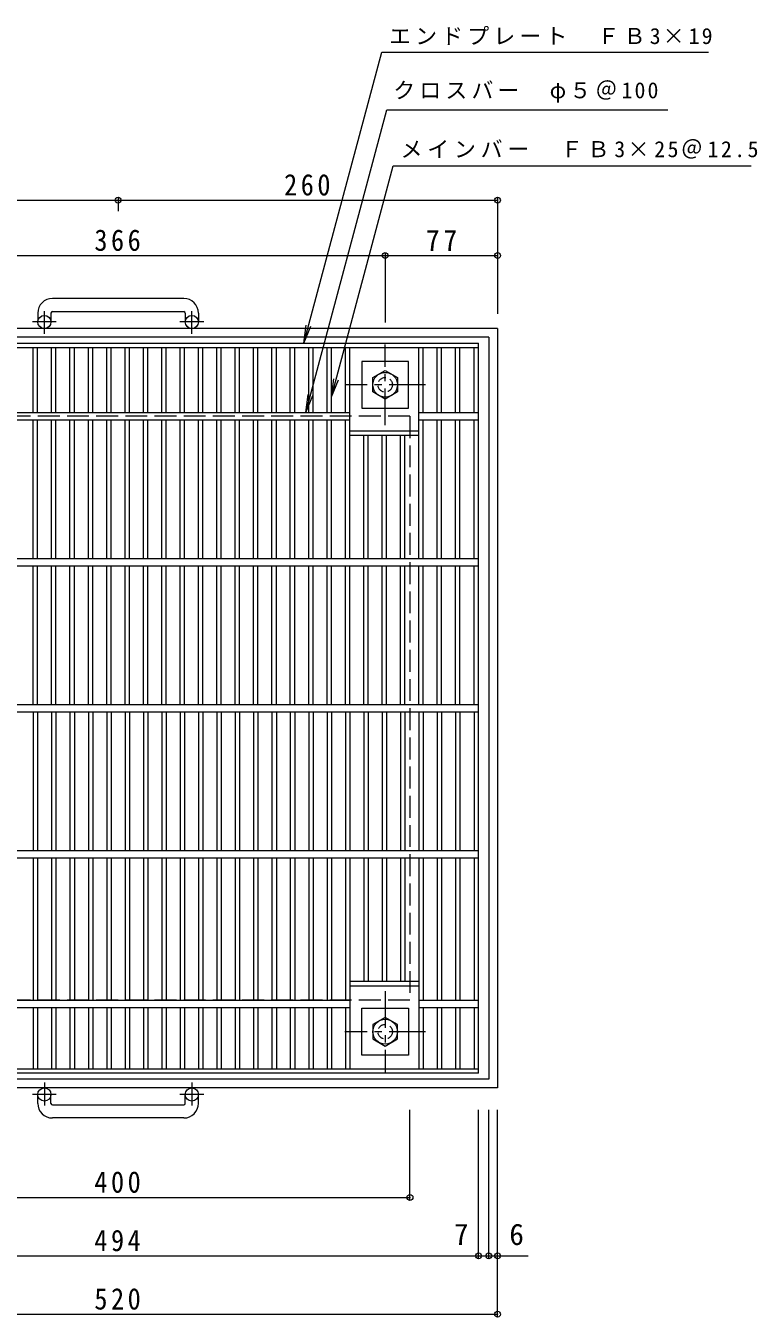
# Model space of a CAD drawing. Units: millimetres at full size, sheet at 1:5. Extents: x -794 to 849, y -688 to 664.
# Drawn here: x -323 to 178, y -220 to 664 of the extents above; entities that cross this region are included whole.
import ezdxf
from ezdxf.enums import TextEntityAlignment as Align

# ---------------------------------------------------------------- set-up
doc = ezdxf.new("R2010")
doc.units = ezdxf.units.MM
doc.header["$LTSCALE"] = 5
doc.header["$PDMODE"] = 32
doc.header["$PDSIZE"] = 4
for name, pattern in [('CHAIN1', [8, 5, -1, 1, -1]), ('DASHED1', [1.8, 1.2, -0.6]), ('DASHED3', [4, 3, -1])]:
    doc.linetypes.add(name, pattern=pattern)
for name, color, linetype, lineweight in [('E-1', 2, 'Continuous', 9), ('E-2', 3, 'Continuous', 9), ('E-4', 7, 'Continuous', 9), ('E-5', 7, 'Continuous', 9)]:
    doc.layers.add(name, color=color, linetype=linetype, lineweight=lineweight)
doc.styles.add('ＭＳ ゴシック', font='')
doc.styles.get('ＭＳ ゴシック').set_extended_font_data('MS Gothic')

msp = doc.modelspace()

# ---------------------------------------------------------------- linework, layer by layer
at = {"layer": 'E-1', "linetype": 'CHAIN1'}
for p, q in [((-310.652, 453.27), (-310.652, 468.868)), ((-209.651, 453.27), (-209.651, 468.868)), ((-302.489, 461.378), (-318.896, 461.378)), ((-201.489, 461.378), (-217.895, 461.378)), ((-77.151, 390.741), (-77.151, 446.014)), ((-49.515, 418.377), (-104.788, 418.377)), ((-77.151, 3.015), (-77.151, -52.259)), ((-49.515, -24.622), (-104.788, -24.622)), ((-310.652, -59.516), (-310.652, -75.113)), ((-209.651, -59.516), (-209.651, -75.113)), ((-302.489, -67.623), (-318.896, -67.623)), ((-201.489, -67.623), (-217.895, -67.623))]:
    msp.add_line(p, q, dxfattribs=at)
at = {"layer": 'E-1'}
for p, q in [((-215.152, 477.477), (-305.151, 477.477)), ((-315.152, 467.477), (-315.152, 461.378)), ((-306.152, 467.477), (-306.152, 461.378)), ((-305.151, 468.477), (-215.152, 468.477)), ((-214.152, 467.477), (-214.152, 461.378)), ((-205.152, 467.477), (-205.152, 461.378)), ((-0.151, 456.877), (-520.152, 456.877)), ((-0.151, 456.877), (-0.151, -63.122)), ((-6.152, 450.877), (-514.152, 450.877)), ((-0.151, -63.122), (-520.152, -63.122)), ((-315.152, -73.723), (-315.152, -67.623)), ((-306.152, -73.723), (-306.152, -67.623)), ((-214.152, -73.723), (-214.152, -67.623)), ((-205.152, -73.723), (-205.152, -67.623)), ((-305.151, -74.723), (-215.152, -74.723)), ((-215.152, -83.723), (-305.151, -83.723))]:
    msp.add_line(p, q, dxfattribs=at)
at = {"layer": 'E-1', "linetype": 'DASHED3'}
msp.add_line((-60.151, 396.878), (-460.152, 396.878), dxfattribs=at)
at = {"layer": 'E-1'}
msp.add_lwpolyline([(-6.152, 450.877), (-6.152, -57.122), (-514.152, -57.122)], dxfattribs=at)
for points in [[(-61.151, 402.377), (-61.151, 434.377), (-93.151, 434.377), (-93.151, 402.377)], [(-85.651, 413.47), (-85.651, 423.285), (-77.151, 428.192), (-68.651, 423.285), (-68.651, 413.47), (-77.151, 408.562)], [(-61.151, -8.622), (-61.151, -40.622), (-93.151, -40.622), (-93.151, -8.622)], [(-85.651, -19.715), (-85.651, -29.53), (-77.151, -34.437), (-68.651, -29.53), (-68.651, -19.715), (-77.151, -14.807)]]:
    msp.add_lwpolyline(points, close=True, dxfattribs=at)
at = {"layer": 'E-1', "linetype": 'DASHED3'}
msp.add_lwpolyline([(-60.151, 396.878), (-60.151, -3.123), (-460.152, -3.123)], dxfattribs=at)
at = {"layer": 'E-1'}
for centre, radius in [((-310.652, 461.378), 4.5), ((-209.652, 461.378), 4.5), ((-77.151, 418.377), 8.5), ((-77.151, -24.622), 8.5), ((-310.652, -67.623), 4.5), ((-209.652, -67.623), 4.5)]:
    msp.add_circle(centre, radius, dxfattribs=at)
at = {"layer": 'E-1', "linetype": 'DASHED1'}
for centre in [(-77.151, 418.377), (-77.151, -24.622)]:
    msp.add_circle(centre, 5, dxfattribs=at)
at = {"layer": 'E-1'}
for centre, radius, start, end in [((-305.151, 467.477), 10, 90, 180), ((-215.152, 467.477), 10, 0, 90), ((-305.151, 467.477), 1, 90, 180), ((-215.152, 467.477), 1, 0, 90), ((-305.151, -73.723), 10, 180, 270), ((-305.151, -73.723), 1, 180, 270), ((-215.152, -73.723), 10, 270, 0), ((-215.152, -73.723), 1, 270, 0)]:
    msp.add_arc(centre, radius, start, end, dxfattribs=at)
at = {"layer": 'E-2'}
for p, q in [((-507.152, 446.878), (-13.152, 446.878)), ((-507.152, 443.878), (-13.152, 443.878)), ((-318.272, 399.378), (-318.272, 443.877)), ((-315.272, 399.378), (-315.272, 443.877)), ((-305.692, 399.378), (-305.692, 443.877)), ((-302.692, 399.378), (-302.692, 443.877)), ((-293.112, 399.378), (-293.112, 443.877)), ((-290.112, 399.378), (-290.112, 443.877)), ((-280.532, 399.378), (-280.532, 443.877)), ((-277.532, 399.378), (-277.532, 443.877)), ((-267.952, 399.378), (-267.952, 443.877)), ((-264.952, 399.378), (-264.952, 443.877)), ((-255.372, 399.378), (-255.372, 443.877)), ((-252.372, 399.378), (-252.372, 443.877)), ((-242.792, 399.378), (-242.792, 443.877)), ((-239.792, 399.378), (-239.792, 443.877)), ((-230.212, 399.378), (-230.212, 443.877)), ((-227.213, 399.378), (-227.213, 443.877)), ((-217.632, 399.378), (-217.632, 443.877)), ((-214.632, 399.378), (-214.632, 443.877)), ((-205.052, 399.378), (-205.052, 443.877)), ((-202.052, 399.378), (-202.052, 443.877)), ((-192.472, 399.378), (-192.472, 443.877)), ((-189.472, 399.378), (-189.472, 443.877)), ((-179.872, 399.378), (-179.872, 443.877)), ((-176.871, 399.378), (-176.871, 443.877)), ((-167.292, 399.378), (-167.292, 443.877)), ((-164.291, 399.378), (-164.291, 443.877)), ((-154.712, 399.378), (-154.712, 443.877)), ((-151.711, 399.378), (-151.711, 443.877)), ((-142.132, 399.378), (-142.132, 443.877)), ((-139.131, 399.378), (-139.131, 443.877)), ((-129.551, 399.378), (-129.551, 443.877)), ((-126.551, 399.378), (-126.551, 443.877)), ((-116.971, 399.378), (-116.971, 443.877)), ((-113.971, 399.378), (-113.971, 443.877)), ((-104.391, 399.378), (-104.391, 443.877)), ((-101.391, 299.378), (-101.391, 443.877)), ((-54.071, 299.378), (-54.071, 443.877)), ((-51.072, 399.378), (-51.072, 443.877)), ((-41.491, 399.378), (-41.491, 443.877)), ((-38.491, 399.378), (-38.491, 443.877)), ((-28.911, 399.378), (-28.911, 443.877)), ((-25.911, 399.378), (-25.911, 443.877)), ((-16.152, 399.378), (-16.152, 443.877)), ((-13.152, -53.122), (-13.152, 446.878)), ((-418.912, 399.378), (-101.391, 399.378)), ((-54.071, 399.378), (-13.152, 399.378)), ((-418.912, 394.378), (-101.391, 394.378)), ((-318.272, 299.378), (-318.272, 394.378)), ((-315.272, 299.378), (-315.272, 394.378)), ((-305.692, 299.378), (-305.692, 394.378)), ((-302.692, 299.378), (-302.692, 394.378)), ((-293.112, 299.378), (-293.112, 394.378)), ((-290.112, 299.378), (-290.112, 394.378)), ((-280.532, 299.378), (-280.532, 394.378)), ((-277.532, 299.378), (-277.532, 394.378)), ((-267.952, 299.378), (-267.952, 394.378)), ((-264.952, 299.378), (-264.952, 394.378)), ((-255.372, 299.378), (-255.372, 394.378)), ((-252.372, 299.378), (-252.372, 394.378)), ((-242.792, 299.378), (-242.792, 394.378)), ((-239.792, 299.378), (-239.792, 394.378)), ((-230.212, 299.378), (-230.212, 394.378)), ((-227.213, 299.378), (-227.213, 394.378)), ((-217.632, 299.378), (-217.632, 394.378)), ((-214.632, 299.378), (-214.632, 394.378)), ((-205.052, 299.378), (-205.052, 394.378)), ((-202.052, 299.378), (-202.052, 394.378)), ((-192.472, 299.378), (-192.472, 394.378)), ((-189.472, 299.378), (-189.472, 394.378)), ((-179.872, 299.378), (-179.872, 394.378)), ((-176.871, 299.378), (-176.871, 394.378)), ((-167.292, 299.378), (-167.292, 394.378)), ((-164.291, 299.378), (-164.291, 394.378)), ((-154.712, 299.378), (-154.712, 394.378)), ((-151.711, 299.378), (-151.711, 394.378)), ((-142.132, 299.378), (-142.132, 394.378)), ((-139.131, 299.378), (-139.131, 394.378)), ((-129.551, 299.378), (-129.551, 394.378)), ((-126.551, 299.378), (-126.551, 394.378)), ((-116.971, 299.378), (-116.971, 394.378)), ((-113.971, 299.378), (-113.971, 394.378)), ((-104.391, 299.378), (-104.391, 394.378)), ((-54.071, 394.378), (-13.152, 394.378)), ((-51.072, 299.378), (-51.072, 394.378)), ((-41.491, 299.378), (-41.491, 394.378)), ((-38.491, 299.378), (-38.491, 394.378)), ((-28.911, 299.378), (-28.911, 394.378)), ((-25.911, 299.378), (-25.911, 394.378)), ((-16.152, 299.378), (-16.152, 394.378)), ((-101.391, 386.878), (-54.071, 386.878)), ((-101.391, 383.878), (-54.071, 383.878)), ((-91.811, 299.378), (-91.811, 383.878)), ((-88.811, 299.378), (-88.811, 383.878)), ((-79.231, 299.378), (-79.231, 383.878)), ((-76.231, 299.378), (-76.231, 383.878)), ((-66.651, 299.378), (-66.651, 383.878)), ((-63.652, 299.378), (-63.652, 383.878)), ((-507.152, 299.377), (-13.152, 299.377)), ((-507.152, 294.377), (-13.152, 294.377)), ((-318.272, 199.378), (-318.272, 294.377)), ((-315.272, 199.378), (-315.272, 294.377)), ((-305.692, 199.378), (-305.692, 294.377)), ((-302.692, 199.378), (-302.692, 294.377)), ((-293.112, 199.378), (-293.112, 294.377)), ((-290.112, 199.378), (-290.112, 294.377)), ((-280.532, 199.378), (-280.532, 294.377)), ((-277.532, 199.378), (-277.532, 294.377)), ((-267.952, 199.378), (-267.952, 294.377)), ((-264.952, 199.378), (-264.952, 294.377)), ((-255.372, 199.378), (-255.372, 294.377)), ((-252.372, 199.378), (-252.372, 294.377)), ((-242.792, 199.378), (-242.792, 294.377)), ((-239.792, 199.378), (-239.792, 294.377)), ((-230.212, 199.378), (-230.212, 294.377)), ((-227.213, 199.378), (-227.213, 294.377)), ((-217.632, 199.378), (-217.632, 294.377)), ((-214.632, 199.378), (-214.632, 294.377)), ((-205.052, 199.378), (-205.052, 294.377)), ((-202.052, 199.378), (-202.052, 294.377)), ((-192.472, 199.378), (-192.472, 294.377)), ((-189.472, 199.378), (-189.472, 294.377)), ((-179.872, 199.378), (-179.872, 294.377)), ((-176.871, 199.378), (-176.871, 294.377)), ((-167.292, 199.378), (-167.292, 294.377)), ((-164.291, 199.378), (-164.291, 294.377)), ((-154.712, 199.378), (-154.712, 294.377)), ((-151.711, 199.378), (-151.711, 294.377)), ((-142.132, 199.378), (-142.132, 294.377)), ((-139.131, 199.378), (-139.131, 294.377)), ((-129.551, 199.378), (-129.551, 294.377)), ((-126.551, 199.378), (-126.551, 294.377)), ((-116.971, 199.378), (-116.971, 294.377)), ((-113.971, 199.378), (-113.971, 294.377)), ((-104.391, 199.378), (-104.391, 294.377)), ((-101.391, 199.378), (-101.391, 294.377)), ((-91.811, 199.378), (-91.811, 294.377)), ((-88.811, 199.378), (-88.811, 294.377)), ((-79.231, 199.378), (-79.231, 294.377)), ((-76.231, 199.378), (-76.231, 294.377)), ((-66.651, 199.378), (-66.651, 294.377)), ((-63.652, 199.378), (-63.652, 294.377)), ((-54.071, 199.378), (-54.071, 294.377)), ((-51.072, 199.378), (-51.072, 294.377)), ((-41.491, 199.378), (-41.491, 294.377)), ((-38.491, 199.378), (-38.491, 294.377)), ((-28.911, 199.378), (-28.911, 294.377)), ((-25.911, 199.378), (-25.911, 294.377)), ((-16.152, 199.378), (-16.152, 294.377)), ((-507.152, 199.378), (-13.152, 199.378)), ((-507.152, 194.378), (-13.152, 194.378)), ((-318.272, 194.378), (-318.272, 99.378)), ((-315.272, 194.378), (-315.272, 99.378)), ((-305.692, 194.378), (-305.692, 99.378)), ((-302.692, 194.378), (-302.692, 99.378)), ((-293.112, 194.378), (-293.112, 99.378)), ((-290.112, 194.378), (-290.112, 99.378)), ((-280.532, 194.378), (-280.532, 99.378)), ((-277.532, 194.378), (-277.532, 99.378)), ((-267.952, 194.378), (-267.952, 99.378)), ((-264.952, 194.378), (-264.952, 99.378)), ((-255.372, 194.378), (-255.372, 99.378)), ((-252.372, 194.378), (-252.372, 99.378)), ((-242.792, 194.378), (-242.792, 99.378)), ((-239.792, 194.378), (-239.792, 99.378)), ((-230.212, 194.378), (-230.212, 99.378)), ((-227.213, 194.378), (-227.213, 99.378)), ((-217.632, 194.378), (-217.632, 99.378)), ((-214.632, 194.378), (-214.632, 99.378)), ((-205.052, 194.378), (-205.052, 99.378)), ((-202.052, 194.378), (-202.052, 99.378)), ((-192.472, 194.378), (-192.472, 99.378)), ((-189.472, 194.378), (-189.472, 99.378)), ((-179.872, 194.378), (-179.872, 99.378)), ((-176.871, 194.378), (-176.871, 99.378)), ((-167.292, 194.378), (-167.292, 99.378)), ((-164.291, 194.378), (-164.291, 99.378)), ((-154.712, 194.378), (-154.712, 99.378)), ((-151.711, 194.378), (-151.711, 99.378)), ((-142.132, 194.378), (-142.132, 99.378)), ((-139.131, 194.378), (-139.131, 99.378)), ((-129.551, 194.378), (-129.551, 99.378)), ((-126.551, 194.378), (-126.551, 99.378)), ((-116.971, 194.378), (-116.971, 99.378)), ((-113.971, 194.378), (-113.971, 99.378)), ((-104.391, 194.378), (-104.391, 99.378)), ((-101.391, 194.378), (-101.391, 99.378)), ((-91.811, 194.378), (-91.811, 99.378)), ((-88.811, 194.378), (-88.811, 99.378)), ((-79.231, 194.378), (-79.231, 99.378)), ((-76.231, 194.378), (-76.231, 99.378)), ((-66.651, 194.378), (-66.651, 99.378)), ((-63.652, 194.378), (-63.652, 99.378)), ((-54.071, 194.378), (-54.071, 99.378)), ((-51.072, 194.378), (-51.072, 99.378)), ((-41.491, 194.378), (-41.491, 99.378)), ((-38.491, 194.378), (-38.491, 99.378)), ((-28.911, 194.378), (-28.911, 99.378)), ((-25.911, 194.378), (-25.911, 99.378)), ((-16.152, 194.378), (-16.152, 99.378)), ((-507.152, 99.378), (-13.152, 99.378)), ((-507.152, 94.377), (-13.152, 94.377)), ((-318.272, 94.377), (-318.272, -3.123)), ((-315.272, 94.377), (-315.272, -3.123)), ((-305.692, 94.377), (-305.692, -3.123)), ((-302.692, 94.377), (-302.692, -3.123)), ((-293.112, 94.377), (-293.112, -3.123)), ((-290.112, 94.377), (-290.112, -3.123)), ((-280.532, 94.377), (-280.532, -3.123)), ((-277.532, 94.377), (-277.532, -3.123)), ((-267.952, 94.377), (-267.952, -3.123)), ((-264.952, 94.377), (-264.952, -3.123)), ((-255.372, 94.377), (-255.372, -3.123)), ((-252.372, 94.377), (-252.372, -3.123)), ((-242.792, 94.377), (-242.792, -3.123)), ((-239.792, 94.377), (-239.792, -3.123)), ((-230.212, 94.377), (-230.212, -3.123)), ((-227.213, 94.377), (-227.213, -3.123)), ((-217.632, 94.377), (-217.632, -3.123)), ((-214.632, 94.377), (-214.632, -3.123)), ((-205.052, 94.377), (-205.052, -3.123)), ((-202.052, 94.377), (-202.052, -3.123)), ((-192.472, 94.377), (-192.472, -3.123)), ((-189.472, 94.377), (-189.472, -3.123)), ((-179.872, 94.377), (-179.872, -3.123)), ((-176.871, 94.377), (-176.871, -3.123)), ((-167.292, 94.377), (-167.292, -3.123)), ((-164.291, 94.377), (-164.291, -3.123)), ((-154.712, 94.377), (-154.712, -3.123)), ((-151.711, 94.377), (-151.711, -3.123)), ((-142.132, 94.377), (-142.132, -3.123)), ((-139.131, 94.377), (-139.131, -3.123)), ((-129.551, 94.377), (-129.551, -3.123)), ((-126.551, 94.377), (-126.551, -3.123)), ((-116.971, 94.377), (-116.971, -3.123)), ((-113.971, 94.377), (-113.971, -3.123)), ((-104.391, 94.377), (-104.391, -3.123)), ((-101.391, 94.377), (-101.391, -50.122)), ((-91.811, 94.377), (-91.811, 9.877)), ((-88.811, 94.377), (-88.811, 9.877)), ((-79.231, 94.377), (-79.231, 9.877)), ((-76.231, 94.377), (-76.231, 9.877)), ((-66.651, 94.377), (-66.651, 9.877)), ((-63.652, 94.377), (-63.652, 9.877)), ((-54.071, 94.377), (-54.071, -50.122)), ((-51.072, 94.377), (-51.072, -3.123)), ((-41.491, 94.377), (-41.491, -3.123)), ((-38.491, 94.377), (-38.491, -3.123)), ((-28.911, 94.377), (-28.911, -3.123)), ((-25.911, 94.377), (-25.911, -3.123)), ((-16.152, 94.377), (-16.152, -3.123)), ((-101.391, 9.877), (-54.071, 9.877)), ((-101.391, 6.877), (-54.071, 6.877)), ((-418.912, -3.123), (-101.391, -3.123)), ((-418.912, -8.123), (-101.391, -8.123)), ((-318.272, -8.123), (-318.272, -50.122)), ((-315.272, -8.123), (-315.272, -50.122)), ((-305.692, -8.123), (-305.692, -50.122)), ((-302.692, -8.123), (-302.692, -50.122)), ((-293.112, -8.123), (-293.112, -50.122)), ((-290.112, -8.123), (-290.112, -50.122)), ((-280.532, -8.123), (-280.532, -50.122)), ((-277.532, -8.123), (-277.532, -50.122)), ((-267.952, -8.123), (-267.952, -50.122)), ((-264.952, -8.123), (-264.952, -50.122)), ((-255.372, -8.123), (-255.372, -50.122)), ((-252.372, -8.123), (-252.372, -50.122)), ((-242.792, -8.123), (-242.792, -50.122)), ((-239.792, -8.123), (-239.792, -50.122)), ((-230.212, -8.123), (-230.212, -50.122)), ((-227.213, -8.123), (-227.213, -50.122)), ((-217.632, -8.123), (-217.632, -50.122)), ((-214.632, -8.123), (-214.632, -50.122)), ((-205.052, -8.123), (-205.052, -50.122)), ((-202.052, -8.123), (-202.052, -50.122)), ((-192.472, -8.123), (-192.472, -50.122)), ((-189.472, -8.123), (-189.472, -50.122)), ((-179.872, -8.123), (-179.872, -50.122)), ((-176.871, -8.123), (-176.871, -50.122)), ((-167.292, -8.123), (-167.292, -50.122)), ((-164.291, -8.123), (-164.291, -50.122)), ((-154.712, -8.123), (-154.712, -50.122)), ((-151.711, -8.123), (-151.711, -50.122)), ((-142.132, -8.123), (-142.132, -50.122)), ((-139.131, -8.123), (-139.131, -50.122)), ((-129.551, -8.123), (-129.551, -50.122)), ((-126.551, -8.123), (-126.551, -50.122)), ((-116.971, -8.123), (-116.971, -50.122)), ((-113.971, -8.123), (-113.971, -50.122)), ((-104.391, -8.123), (-104.391, -50.122)), ((-54.071, -3.123), (-13.152, -3.123)), ((-54.071, -8.123), (-13.152, -8.123)), ((-51.072, -8.123), (-51.072, -50.122)), ((-41.491, -8.123), (-41.491, -50.122)), ((-38.491, -8.123), (-38.491, -50.122)), ((-28.911, -8.123), (-28.911, -50.122)), ((-25.911, -8.123), (-25.911, -50.122)), ((-16.152, -8.123), (-16.152, -50.122)), ((-507.152, -50.122), (-13.152, -50.122)), ((-13.152, -53.122), (-507.152, -53.122))]:
    msp.add_line(p, q, dxfattribs=at)
at = {"layer": 'E-4'}
for p, q in [((-520.152, 544.801), (-260.152, 544.801)), ((-260.152, 546.301), (-260.152, 537.157)), ((-260.152, 544.801), (-0.151, 544.801)), ((-0.151, 546.301), (-0.151, 466.877)), ((-443.152, 506.877), (-77.151, 506.877)), ((-77.151, 508.377), (-77.151, 461.014)), ((-77.151, 506.877), (-0.151, 506.877)), ((-60.151, -139.623), (-60.151, -78.122)), ((-13.151, -179.623), (-13.151, -78.122)), ((-6.151, -179.623), (-6.151, -78.122)), ((-0.151, -219.623), (-0.151, -78.122)), ((-460.152, -138.123), (-60.151, -138.123)), ((-507.152, -178.123), (-13.151, -178.123)), ((-13.151, -178.123), (-6.151, -178.123)), ((-6.151, -178.123), (20.785, -178.123)), ((-520.152, -218.123), (-0.151, -218.123))]:
    msp.add_line(p, q, dxfattribs=at)
for p in [(-260.152, 544.801), (-0.151, 544.801), (-77.151, 506.877), (-0.151, 506.877), (-60.151, -138.123), (-13.151, -178.123), (-6.151, -178.123), (-0.151, -178.123), (-0.151, -218.123)]:
    msp.add_point(p, dxfattribs=at)
at = {"layer": 'E-5'}
for p, q in [((-131.477, 399.378), (-75.96, 606.569)), ((-75.96, 606.569), (116.519, 606.569)), ((-113.971, 410.127), (-71.615, 568.202)), ((-71.615, 568.202), (173.667, 568.202)), ((-132.835, 446.878), (-131.204, 459.271)), ((-132.835, 446.878), (-128.052, 458.426)), ((-113.971, 410.127), (-112.34, 422.52)), ((-113.971, 410.127), (-109.188, 421.676)), ((-131.477, 399.378), (-129.845, 411.771)), ((-131.477, 399.378), (-126.693, 410.926))]:
    msp.add_line(p, q, dxfattribs=at)
msp.add_lwpolyline([(-132.835, 446.878), (-79.462, 646.072), (144.473, 646.072)], dxfattribs=at)

# ---------------------------------------------------------------- texts
at = {"layer": 'E-4', "color": 2, "style": 'ＭＳ ゴシック'}
for s, p in [('7', (-30.023, -175.123)), ('6', (7.94, -175.123))]:
    msp.add_text(s, height=14.66, dxfattribs=at).set_placement(p, align=Align.BOTTOM_LEFT)
at = {"layer": 'E-4', "color": 2, "char_height": 14.66, "attachment_point": 7, "style": 'ＭＳ ゴシック'}
for s, insert in [('\\T1.27;\\W0.9;260', (-146.401, 547.801)), ('\\T1.27;\\W0.9;366', (-276.401, 509.877)), ('\\T1.27;\\W0.95;77', (-49.276, 509.877)), ('\\T1.27;\\W0.9;400', (-276.401, -135.123)), ('\\T1.27;\\W0.9;494', (-276.401, -175.123)), ('\\T1.27;\\W0.9;520', (-276.402, -215.123))]:
    msp.add_mtext(s, dxfattribs=dict(at, insert=insert))
at = {"layer": 'E-5', "char_height": 11, "attachment_point": 7, "style": 'ＭＳ ゴシック'}
for s, insert in [('\\T1.19;エンドプレート\u3000ＦＢ3×19', (-74.462, 651.072)), ('\\T1.19;クロスバー\u3000φ５＠100', (-71.592, 611.569)), ('\\T1.22;メインバー\u3000ＦＢ3×25＠12.5', (-66.615, 573.202))]:
    msp.add_mtext(s, dxfattribs=dict(at, insert=insert))

doc.saveas('drawing.dxf')
